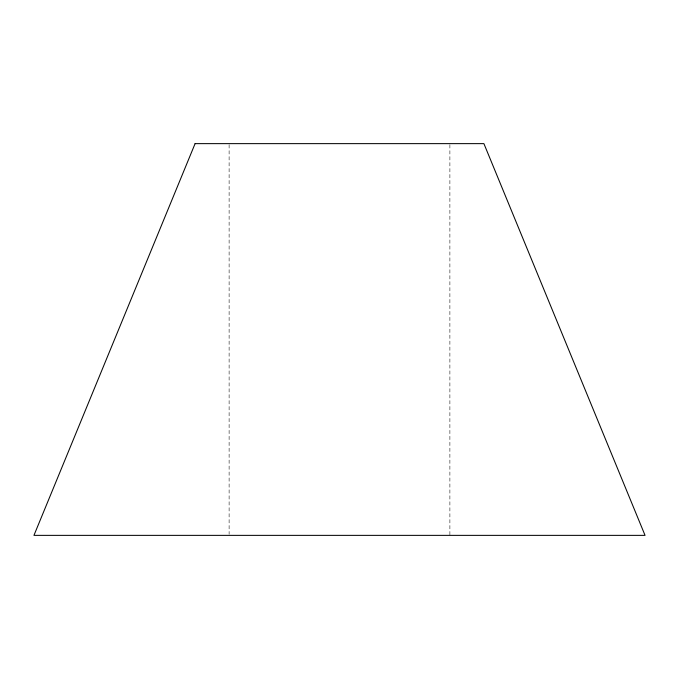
<?xml version="1.0" encoding="UTF-8"?>
<svg xmlns="http://www.w3.org/2000/svg" width="679" height="679" viewBox="0 0 679 679"><rect width="100%" height="100%" fill="white"/><g stroke="black" fill="none" stroke-linecap="round" stroke-linejoin="round"><path stroke-width="0.51" stroke-dasharray="3.4 2.55" d="M449.888 144.695L449.888 535.366M229.112 144.695L229.112 534.305"/><path stroke-width="1.02" d="M195.094 143.634L33.95 535.366L645.05 535.366L483.906 143.634L195.094 143.634"/></g></svg>
